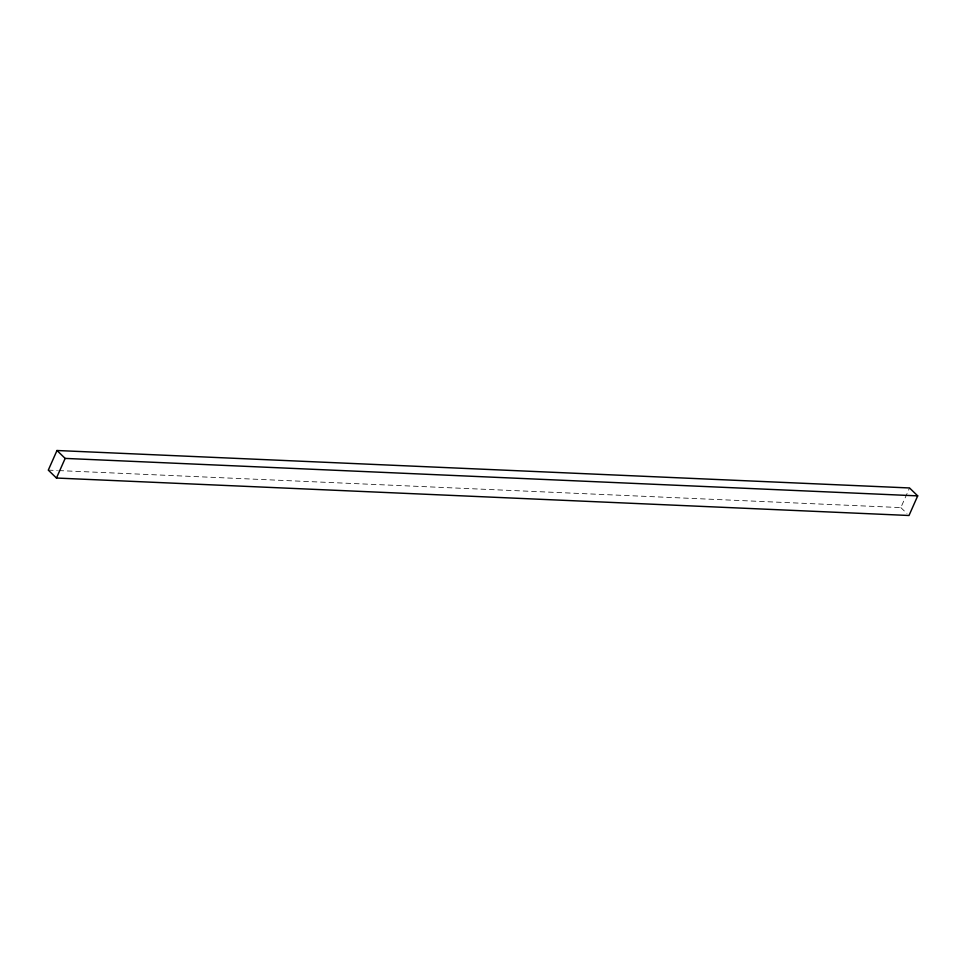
<?xml version="1.0" encoding="UTF-8"?>
<svg xmlns="http://www.w3.org/2000/svg" width="966" height="966" viewBox="0 0 966 966"><rect width="100%" height="100%" fill="white"/><g stroke="black" fill="none" stroke-linecap="round" stroke-linejoin="round"><path stroke-width="0.72" stroke-dasharray="4.83 3.62" d="M58.841 470.587L900.843 507.597L909.537 487.963M48.3 470.128L57.332 470.527M900.843 507.597L906.965 513.526"/><path stroke-width="1.45" d="M56.994 450.506L48.3 470.128L56.463 478.037L909.006 515.494L917.7 495.872L909.537 487.963L56.994 450.506L65.157 458.403L917.7 495.872M56.463 478.037L65.157 458.403"/></g></svg>
